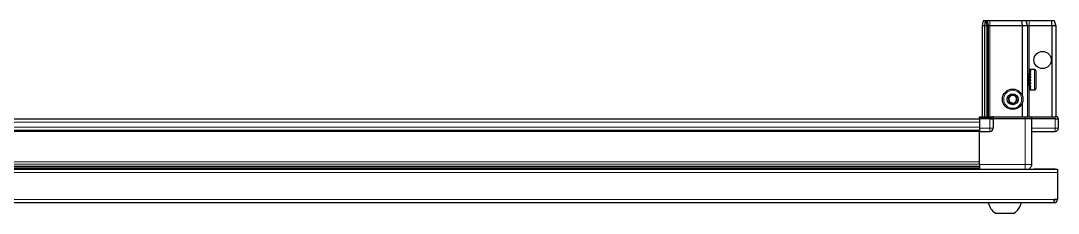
# Model space of a CAD drawing. Header units: millimetres. Extents: x 1219 to 5647, y -682 to 1991.
# Drawn here: x 2115 to 2775, y -682 to -559 of the extents above; entities that cross this region are included whole.
import ezdxf

# ---------------------------------------------------------------- set-up
doc = ezdxf.new("R2010")
doc.units = ezdxf.units.MM

msp = doc.modelspace()

# ---------------------------------------------------------------- linework, layer by layer
at = {"color": 7, "linetype": 'Continuous', "lineweight": 25}
for p, q in [((2726.96, -558.99), (2726.16, -561.99)), ((2728.11, -558.99), (2726.96, -558.99)), ((2728.11, -558.99), (2727.66, -561.99)), ((2728.61, -558.99), (2728.11, -558.99)), ((2728.61, -558.99), (2729.16, -561.99)), ((2729.35, -558.99), (2728.61, -558.99)), ((2729.35, -558.99), (2730.16, -561.99)), ((2731.16, -558.99), (2729.35, -558.99)), ((2751.32, -558.99), (2731.16, -558.99)), ((2751.32, -558.99), (2751.66, -561.99)), ((2754.35, -558.99), (2751.32, -558.99)), ((2755.16, -561.99), (2754.35, -558.99)), ((2756.16, -558.99), (2754.35, -558.99)), ((2770.5, -558.99), (2756.16, -558.99)), ((2770.66, -561.99), (2770.5, -558.99)), ((2772.35, -558.99), (2770.5, -558.99)), ((2773.16, -561.99), (2772.35, -558.99)), ((2726.16, -561.99), (2727.66, -561.99)), ((2726.16, -561.99), (2726.16, -620.29)), ((2727.66, -561.99), (2727.66, -620.29)), ((2727.66, -561.99), (2729.16, -561.99)), ((2729.16, -561.99), (2730.16, -561.99)), ((2729.16, -561.99), (2729.16, -620.29)), ((2730.16, -561.99), (2730.16, -620.29)), ((2730.16, -561.99), (2731.16, -561.99)), ((2731.16, -561.99), (2751.66, -561.99)), ((2751.66, -561.99), (2751.66, -606.49)), ((2751.66, -561.99), (2755.16, -561.99)), ((2755.16, -561.99), (2755.16, -620.29)), ((2755.16, -561.99), (2756.16, -561.99)), ((2756.16, -561.99), (2770.66, -561.99)), ((2770.66, -561.99), (2770.66, -620.29)), ((2770.66, -561.99), (2773.16, -561.99)), ((2773.16, -561.99), (2773.16, -620.29)), ((2755.19, -592.49), (2755.16, -592.49)), ((2755.67, -593.18), (2755.19, -592.49)), ((2755.19, -592.49), (2755.19, -600.49)), ((2756.16, -592.49), (2755.67, -593.18)), ((2755.67, -593.18), (2755.67, -599.8)), ((2756.16, -592.49), (2756.16, -600.49)), ((2756.66, -592.09), (2756.56, -592.09)), ((2756.56, -592.09), (2756.56, -600.89)), ((2759.56, -589.99), (2756.66, -589.99)), ((2757.16, -589.99), (2756.66, -589.99)), ((2756.66, -589.99), (2756.66, -590.04)), ((2756.66, -590.04), (2756.66, -590.32)), ((2757.16, -590.04), (2756.66, -590.04)), ((2757.16, -590.32), (2756.66, -590.32)), ((2756.66, -590.32), (2756.66, -590.6)), ((2757.16, -590.6), (2756.66, -590.6)), ((2756.66, -590.6), (2756.66, -591.26)), ((2757.16, -591.26), (2756.66, -591.26)), ((2756.66, -591.26), (2756.66, -591.73)), ((2756.66, -591.73), (2756.66, -592.71)), ((2757.16, -591.73), (2756.66, -591.73)), ((2757.16, -592.71), (2756.66, -592.71)), ((2756.66, -592.71), (2756.66, -593.34)), ((2756.66, -593.34), (2756.66, -594.53)), ((2757.16, -593.34), (2756.66, -593.34)), ((2757.16, -590.04), (2757.16, -589.99)), ((2757.16, -590.6), (2757.16, -590.32)), ((2757.16, -591.73), (2757.16, -591.26)), ((2757.16, -593.34), (2757.16, -592.71)), ((2760.36, -590.79), (2760.36, -602.19)), ((2755.16, -600.49), (2755.19, -600.49)), ((2755.19, -600.49), (2755.67, -599.8)), ((2755.67, -599.8), (2756.16, -600.49)), ((2757.16, -594.53), (2756.66, -594.53)), ((2756.66, -594.53), (2756.66, -595.16)), ((2757.16, -595.16), (2756.66, -595.16)), ((2756.66, -595.25), (2756.66, -596.54)), ((2757.16, -595.25), (2756.66, -595.25)), ((2757.16, -596.54), (2756.66, -596.54)), ((2757.16, -597.02), (2756.66, -597.02)), ((2756.66, -597.02), (2756.66, -597.28)), ((2756.66, -597.28), (2756.66, -598.55)), ((2757.16, -597.28), (2756.66, -597.28)), ((2757.16, -598.55), (2756.66, -598.55)), ((2756.66, -598.55), (2756.66, -599.23)), ((2756.66, -599.23), (2756.66, -600.35)), ((2757.16, -599.23), (2756.66, -599.23)), ((2757.16, -600.35), (2756.66, -600.35)), ((2756.66, -600.35), (2756.66, -600.92)), ((2757.16, -595.25), (2757.16, -594.53)), ((2757.16, -597.28), (2757.16, -596.54)), ((2757.16, -599.23), (2757.16, -598.55)), ((2757.16, -600.92), (2757.16, -600.35)), ((2756.56, -600.89), (2756.66, -600.89)), ((2756.66, -600.92), (2756.66, -601.78)), ((2757.16, -600.92), (2756.66, -600.92)), ((2757.16, -601.78), (2756.66, -601.78)), ((2756.66, -601.78), (2756.66, -602.17)), ((2756.66, -602.17), (2756.66, -602.69)), ((2757.16, -602.17), (2756.66, -602.17)), ((2757.16, -602.69), (2756.66, -602.69)), ((2756.66, -602.69), (2756.66, -602.87)), ((2756.66, -602.87), (2756.66, -602.99)), ((2757.16, -602.87), (2756.66, -602.87)), ((2756.66, -602.99), (2759.56, -602.99)), ((2757.16, -602.17), (2757.16, -601.78)), ((2757.16, -602.87), (2757.16, -602.69)), ((2751.66, -611.49), (2751.66, -620.29)), ((2724.66, -621.16), (2724.66, -620.29)), ((2724.66, -620.29), (2732.48, -620.29)), ((2733.16, -620.29), (2732.48, -620.29)), ((2733.16, -621.49), (2733.16, -620.29)), ((2733.16, -620.29), (2733.36, -620.29)), ((2733.36, -620.29), (2753.66, -620.29)), ((2753.66, -620.29), (2757.66, -620.29)), ((2757.66, -621.49), (2757.66, -620.29)), ((2757.66, -620.29), (2757.86, -620.29)), ((2757.86, -620.29), (2772.66, -620.29)), ((2774.16, -620.29), (2772.66, -620.29)), ((2774.66, -621.16), (2774.16, -620.29)), ((2774.66, -621.16), (2774.16, -620.29)), ((2724.66, -621.64), (2084.66, -621.64)), ((2724.66, -621.49), (2724.66, -621.16)), ((2731.16, -621.16), (2724.66, -621.16)), ((2731.16, -621.49), (2724.66, -621.49)), ((2724.66, -621.49), (2724.66, -627.49)), ((2731.16, -621.49), (2733.16, -621.49)), ((2733.16, -621.49), (2731.16, -621.49)), ((2733.36, -621.49), (2733.16, -621.49)), ((2733.16, -621.49), (2733.16, -627.49)), ((2753.66, -621.49), (2733.36, -621.49)), ((2757.66, -621.49), (2753.66, -621.49)), ((2757.86, -621.49), (2757.66, -621.49)), ((2757.66, -621.49), (2757.66, -650.49)), ((2772.66, -621.49), (2757.86, -621.49)), ((2772.66, -621.49), (2774.66, -621.49)), ((2774.66, -621.49), (2774.66, -621.16)), ((2774.66, -621.49), (2774.66, -621.16)), ((2774.66, -621.49), (2774.66, -621.49)), ((2774.66, -621.49), (2774.66, -627.49)), ((2724.66, -628.84), (2084.66, -628.84)), ((2724.66, -627.49), (2724.66, -629.49)), ((2724.66, -629.49), (2731.16, -629.49)), ((2724.66, -650.49), (2724.66, -629.49)), ((2757.66, -629.49), (2772.66, -629.49)), ((1424.66, -651.51), (2724.66, -651.51)), ((1424.66, -651.55), (2724.66, -651.55)), ((2698.53, -653.34), (1450.78, -653.34)), ((2693.16, -653.49), (2693.16, -653.34)), ((2693.33, -653.49), (2693.33, -653.34)), ((2693.54, -653.49), (2693.54, -653.34)), ((2694.1, -653.49), (2694.1, -653.34)), ((2694.52, -653.49), (2694.52, -653.34)), ((2695.42, -653.49), (2695.42, -653.34)), ((2696, -653.49), (2696, -653.34)), ((2697.15, -653.49), (2697.15, -653.34)), ((2697.84, -653.49), (2697.84, -653.34)), ((2699.12, -653.34), (2698.53, -653.34)), ((2699.12, -653.49), (2699.12, -653.34)), ((2699.13, -653.34), (2699.12, -653.34)), ((2699.86, -653.34), (2699.13, -653.34)), ((2699.29, -653.49), (2699.29, -653.34)), ((2699.79, -653.49), (2699.79, -653.34)), ((2699.86, -653.49), (2699.86, -653.34)), ((2700.78, -653.34), (2699.86, -653.34)), ((2699.86, -653.34), (2699.86, -653.34)), ((2724.66, -653.34), (2700.78, -653.34)), ((2701.15, -653.49), (2701.15, -653.34)), ((2701.86, -653.49), (2701.86, -653.34)), ((2703.03, -653.49), (2703.03, -653.34)), ((2703.64, -653.49), (2703.64, -653.34)), ((2704.58, -653.49), (2704.58, -653.34)), ((2705.03, -653.49), (2705.03, -653.34)), ((2705.65, -653.49), (2705.65, -653.34)), ((2705.9, -653.49), (2705.9, -653.34)), ((2706.14, -653.49), (2706.14, -653.34)), ((2706.15, -653.49), (2706.15, -653.34)), ((2759.16, -653.39), (2772.06, -653.39)), ((2759.16, -653.39), (2759.16, -653.49)), ((1375.16, -653.49), (2774.16, -653.49)), ((2774.16, -653.49), (2774.16, -655.59)), ((2774.16, -655.59), (2774.16, -672.89)), ((2774.16, -672.89), (2772.06, -672.89)), ((2772.06, -674.99), (2772.06, -672.89)), ((2772.06, -674.99), (1377.26, -674.99)), ((2734.66, -681.59), (2746.66, -681.59))]:
    msp.add_line(p, q, dxfattribs=at)
at = {"color": 8, "linetype": 'Continuous', "lineweight": 18}
for p, q in [((2731.16, -558.99), (2731.16, -561.99)), ((2756.16, -561.99), (2756.16, -558.99)), ((2731.16, -561.99), (2731.16, -620.29)), ((2756.16, -561.99), (2756.16, -592.49)), ((2759.56, -589.99), (2759.56, -602.99)), ((2756.16, -600.49), (2756.16, -620.29)), ((2733.36, -620.29), (2733.36, -621.49)), ((2753.66, -621.49), (2753.66, -620.29)), ((2757.86, -620.29), (2757.86, -621.49)), ((2772.66, -621.49), (2772.66, -620.29)), ((2724.66, -623.64), (2084.66, -623.64)), ((2724.66, -626.84), (2084.66, -626.84)), ((2731.16, -621.49), (2731.16, -621.16)), ((2731.16, -621.49), (2731.16, -627.49)), ((2753.66, -621.49), (2753.66, -650.49)), ((2772.66, -621.49), (2772.66, -627.49)), ((2724.66, -629.49), (2084.66, -629.49)), ((2731.16, -627.49), (2724.66, -627.49)), ((2731.16, -627.49), (2731.16, -629.49)), ((2733.16, -627.49), (2731.16, -627.49)), ((2772.66, -627.49), (2757.66, -627.49)), ((2772.66, -629.49), (2772.66, -627.49)), ((2774.66, -627.49), (2772.66, -627.49)), ((1424.66, -648.89), (2724.66, -648.89)), ((2724.66, -650.31), (1424.66, -650.31)), ((1424.66, -652.76), (2724.66, -652.76)), ((2753.66, -650.49), (2724.66, -650.49)), ((2772.06, -653.49), (2772.06, -653.39)), ((2774.16, -655.59), (1375.16, -655.59)), ((2772.06, -672.89), (1377.26, -672.89))]:
    msp.add_line(p, q, dxfattribs=at)
at = {"color": 7, "linetype": 'Continuous', "lineweight": 25, "flags": 128}
msp.add_lwpolyline([(2772.7, -653.49), (2772.47, -653.43), (2772.06, -653.39)], dxfattribs=at)
at = {"color": 7, "linetype": 'Continuous', "lineweight": 25}
for centre, radius in [((2764.66, -583.99), 5.5), ((2745.66, -608.99), 6.5), ((2745.66, -608.99), 3.46)]:
    msp.add_circle(centre, radius, dxfattribs=at)
at = {"color": 8, "linetype": 'Continuous', "lineweight": 18}
msp.add_circle((2745.66, -608.99), 5.7, dxfattribs=at)
at = {"color": 7, "linetype": 'Continuous', "lineweight": 25}
for centre, radius, start, end in [((2756.16, -592.09), 0.4, 270, 0), ((2759.56, -590.79), 0.8, 0, 90), ((2756.16, -600.89), 0.4, 0, 90), ((2745.66, -608.99), 2.5, 134.67671, 194.67671), ((2745.66, -608.99), 2.5, 74.67671, 134.67671), ((2745.66, -608.99), 2.5, 14.67671, 74.67671), ((2759.56, -602.19), 0.8, 270, 360), ((2745.66, -608.99), 2.5, 194.67671, 254.67671), ((2745.66, -608.99), 2.5, 254.67671, 314.67671), ((2745.66, -608.99), 2.5, 314.67671, 14.67671), ((2731.16, -627.49), 2, 270, 0), ((2772.66, -627.49), 2, 270, 0), ((2772.06, -672.89), 0.6, 270, 0), ((2772.06, -672.89), 2.1, 270, 0), ((2741.68, -671.97), 11.91, 194.70035, 233.8734), ((2739.63, -671.97), 11.91, 306.1266, 345.29965)]:
    msp.add_arc(centre, radius, start, end, dxfattribs=at)
msp.add_ellipse((2731.16, -617.69), major_axis=(0, 3.46), ratio=0.57735, start_param=3.141593, end_param=3.864327, dxfattribs=at)
for points, knots in [([(2742.87, -608.23), (2743.24, -607.87), (2743.93, -607.19), (2744.61, -606.51), (2744.93, -606.2)], [0, 0, 0, 0, 0.534686, 1, 1, 1, 1]), ([(2744.93, -606.2), (2745.42, -606.33), (2746.35, -606.59), (2747.28, -606.84), (2747.71, -606.96)], [0, 0, 0, 0, 0.534686, 1, 1, 1, 1]), ([(2747.71, -606.96), (2747.74, -607.08), (2747.89, -607.66), (2748.15, -608.62), (2748.35, -609.42), (2748.44, -609.75)], [0, 0, 0, 0, 0.1331247, 0.6370994, 1, 1, 1, 1]), ([(2743.6, -611.02), (2743.52, -610.69), (2743.31, -609.89), (2743.06, -608.93), (2742.9, -608.35), (2742.87, -608.23)], [0, 0, 0, 0, 0.362901, 0.866875, 1, 1, 1, 1]), ([(2746.39, -611.78), (2745.89, -611.65), (2744.96, -611.39), (2744.04, -611.14), (2743.6, -611.02)], [0, 0, 0, 0, 0.5346859, 1, 1, 1, 1]), ([(2748.44, -609.75), (2748.07, -610.12), (2747.39, -610.79), (2746.71, -611.47), (2746.39, -611.78)], [0, 0, 0, 0, 0.534686, 1, 1, 1, 1]), ([(2724.66, -650.49), (2724.66, -650.89), (2724.66, -651.68), (2724.66, -652.7), (2724.66, -653.32), (2724.66, -653.48), (2724.66, -653.49)], [0, 0, 0, 0, 0.32552, 0.65104, 0.97656, 1, 1, 1, 1]), ([(2757.66, -650.49), (2757.61, -650.93), (2757.54, -651.61), (2757.1, -652.43), (2756.65, -652.98), (2756.24, -653.34), (2755.98, -653.47), (2755.94, -653.49)], [0, 0, 0, 0, 0.3630185, 0.5584377, 0.7580039, 0.9575702, 1, 1, 1, 1])]:
    msp.add_open_spline(points, degree=3, knots=knots, dxfattribs=at)
at = {"color": 8, "linetype": 'Continuous', "lineweight": 18}
msp.add_open_spline([(2753.66, -650.49), (2753.66, -650.93), (2753.66, -651.61), (2753.66, -652.43), (2753.66, -652.98), (2753.66, -653.34), (2753.66, -653.47), (2753.66, -653.49)], degree=3, knots=[0, 0, 0, 0, 0.363018, 0.558438, 0.758004, 0.95757, 1, 1, 1, 1], dxfattribs=at)
msp.add_open_spline([(2757.66, -650.49), (2757.6, -650.49), (2757.48, -650.49), (2756.55, -650.49), (2755.23, -650.49), (2754.18, -650.49), (2753.66, -650.49)], degree=3, dxfattribs=at)

doc.saveas('drawing.dxf')
